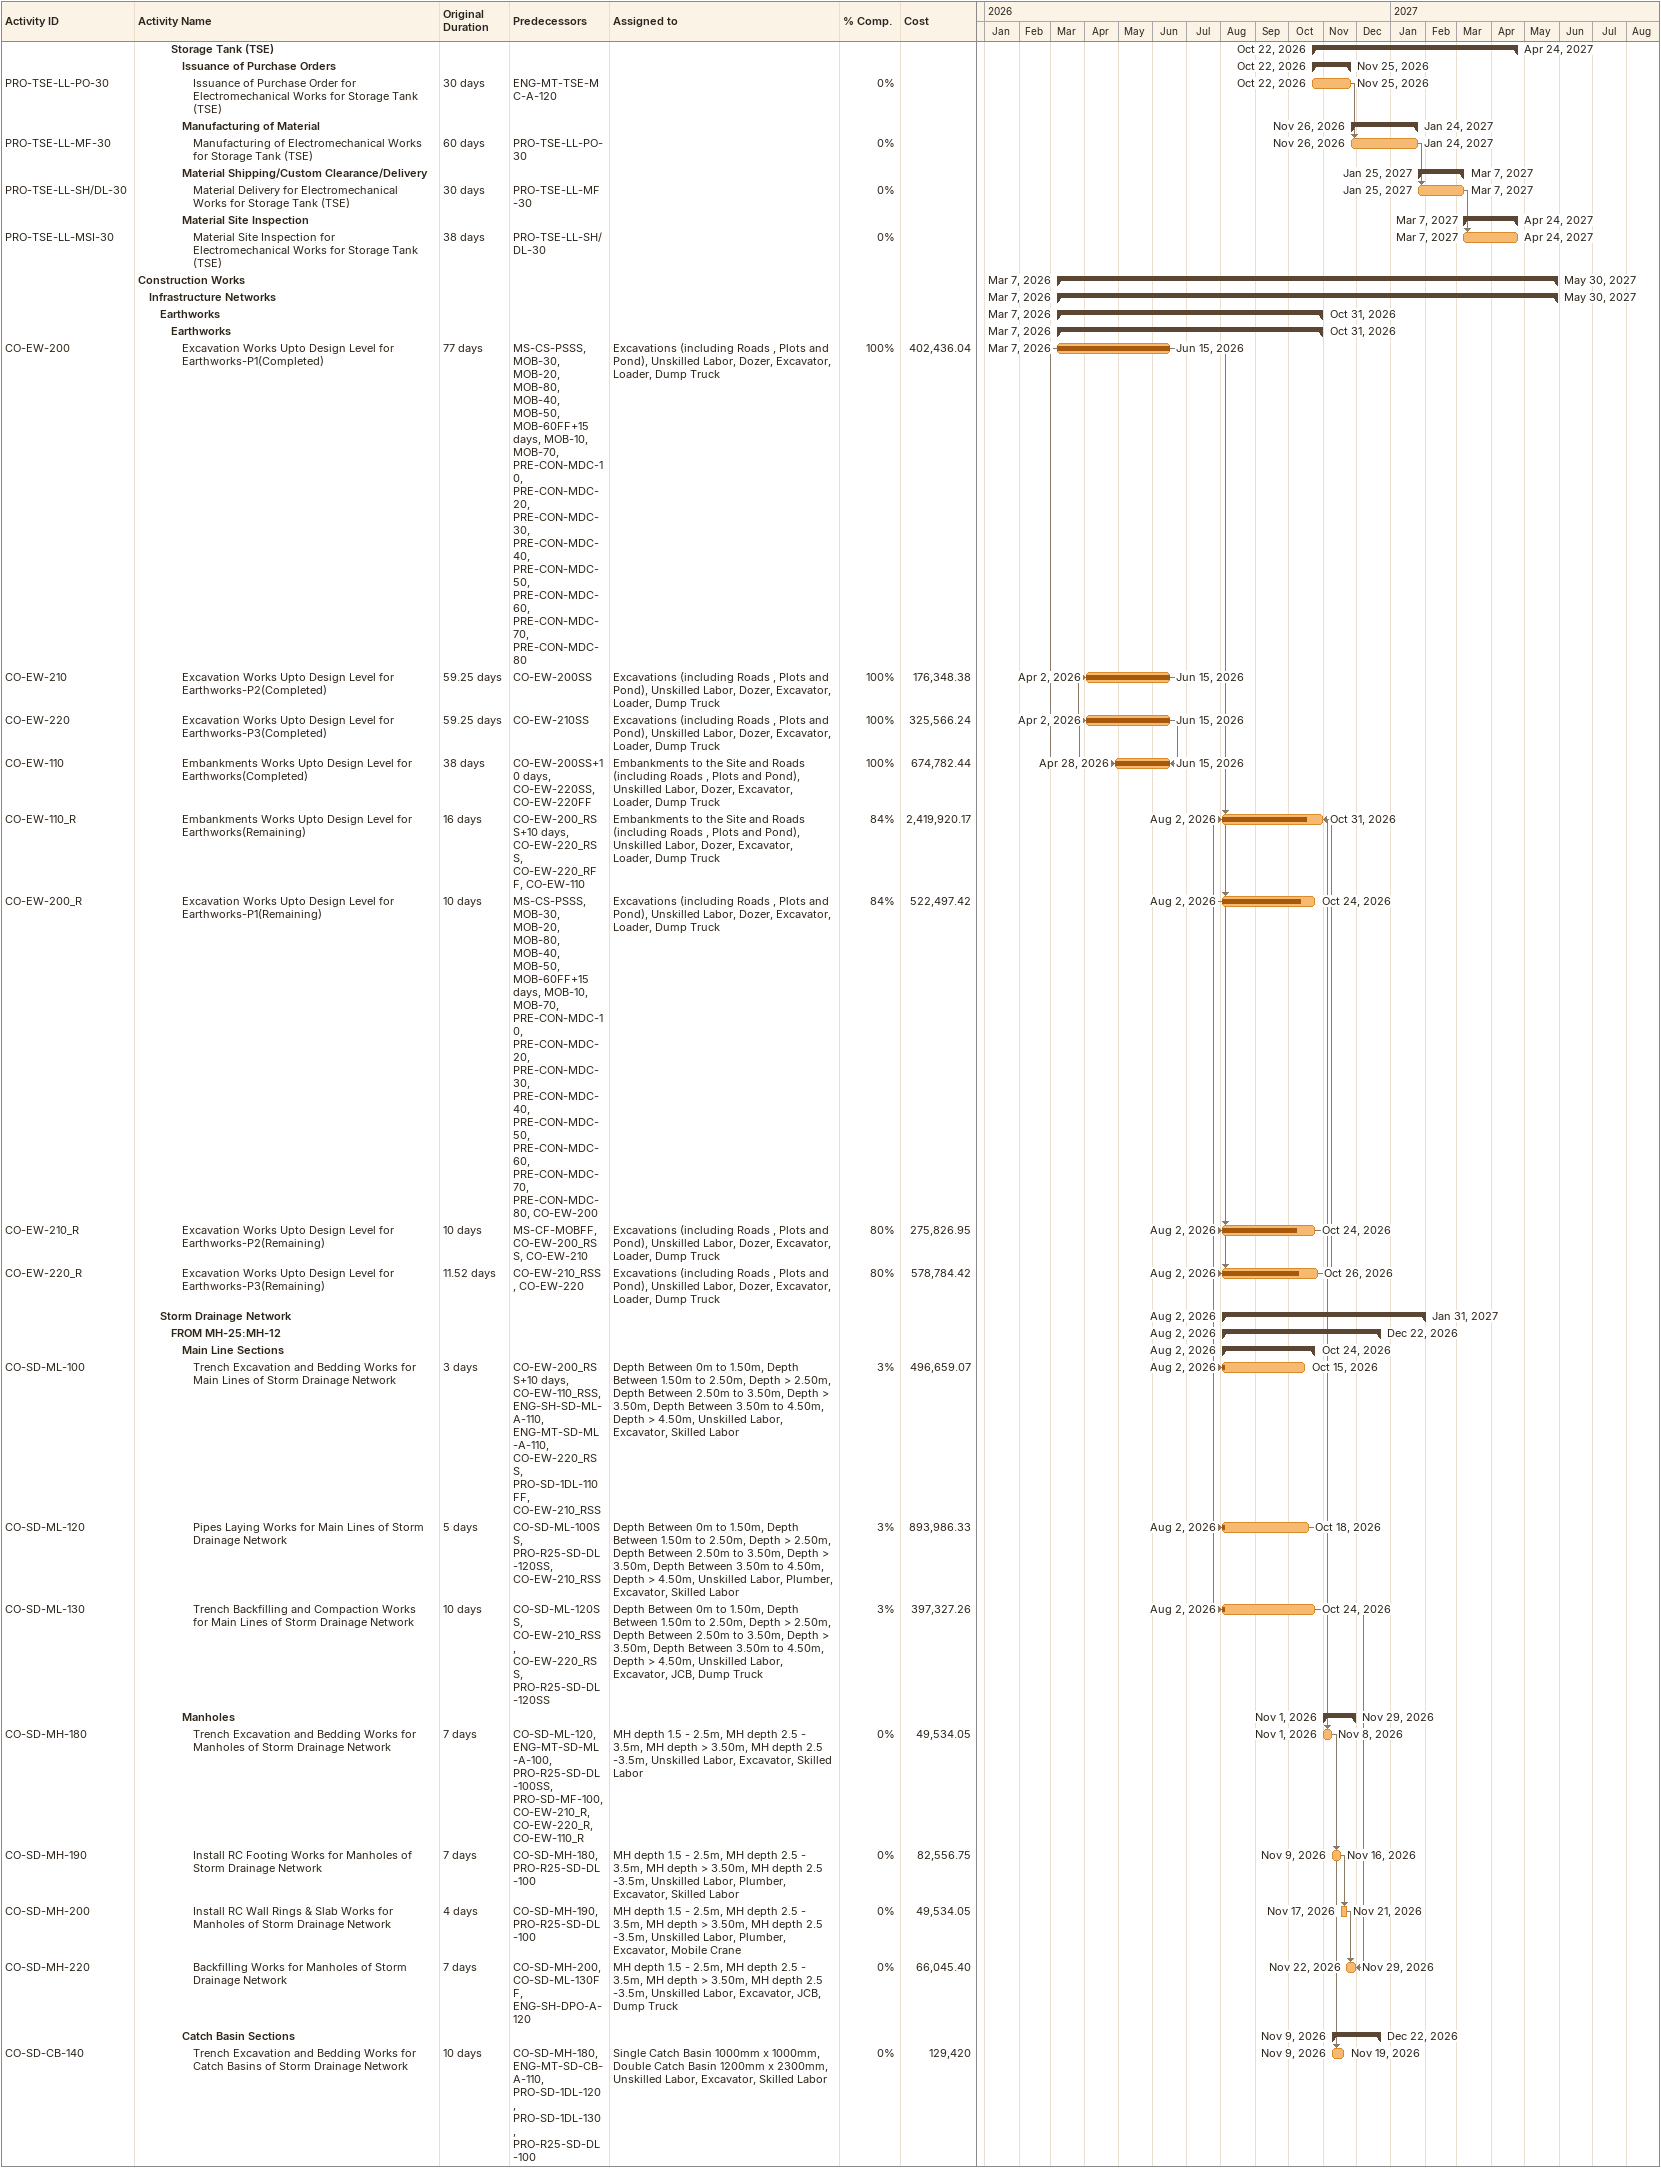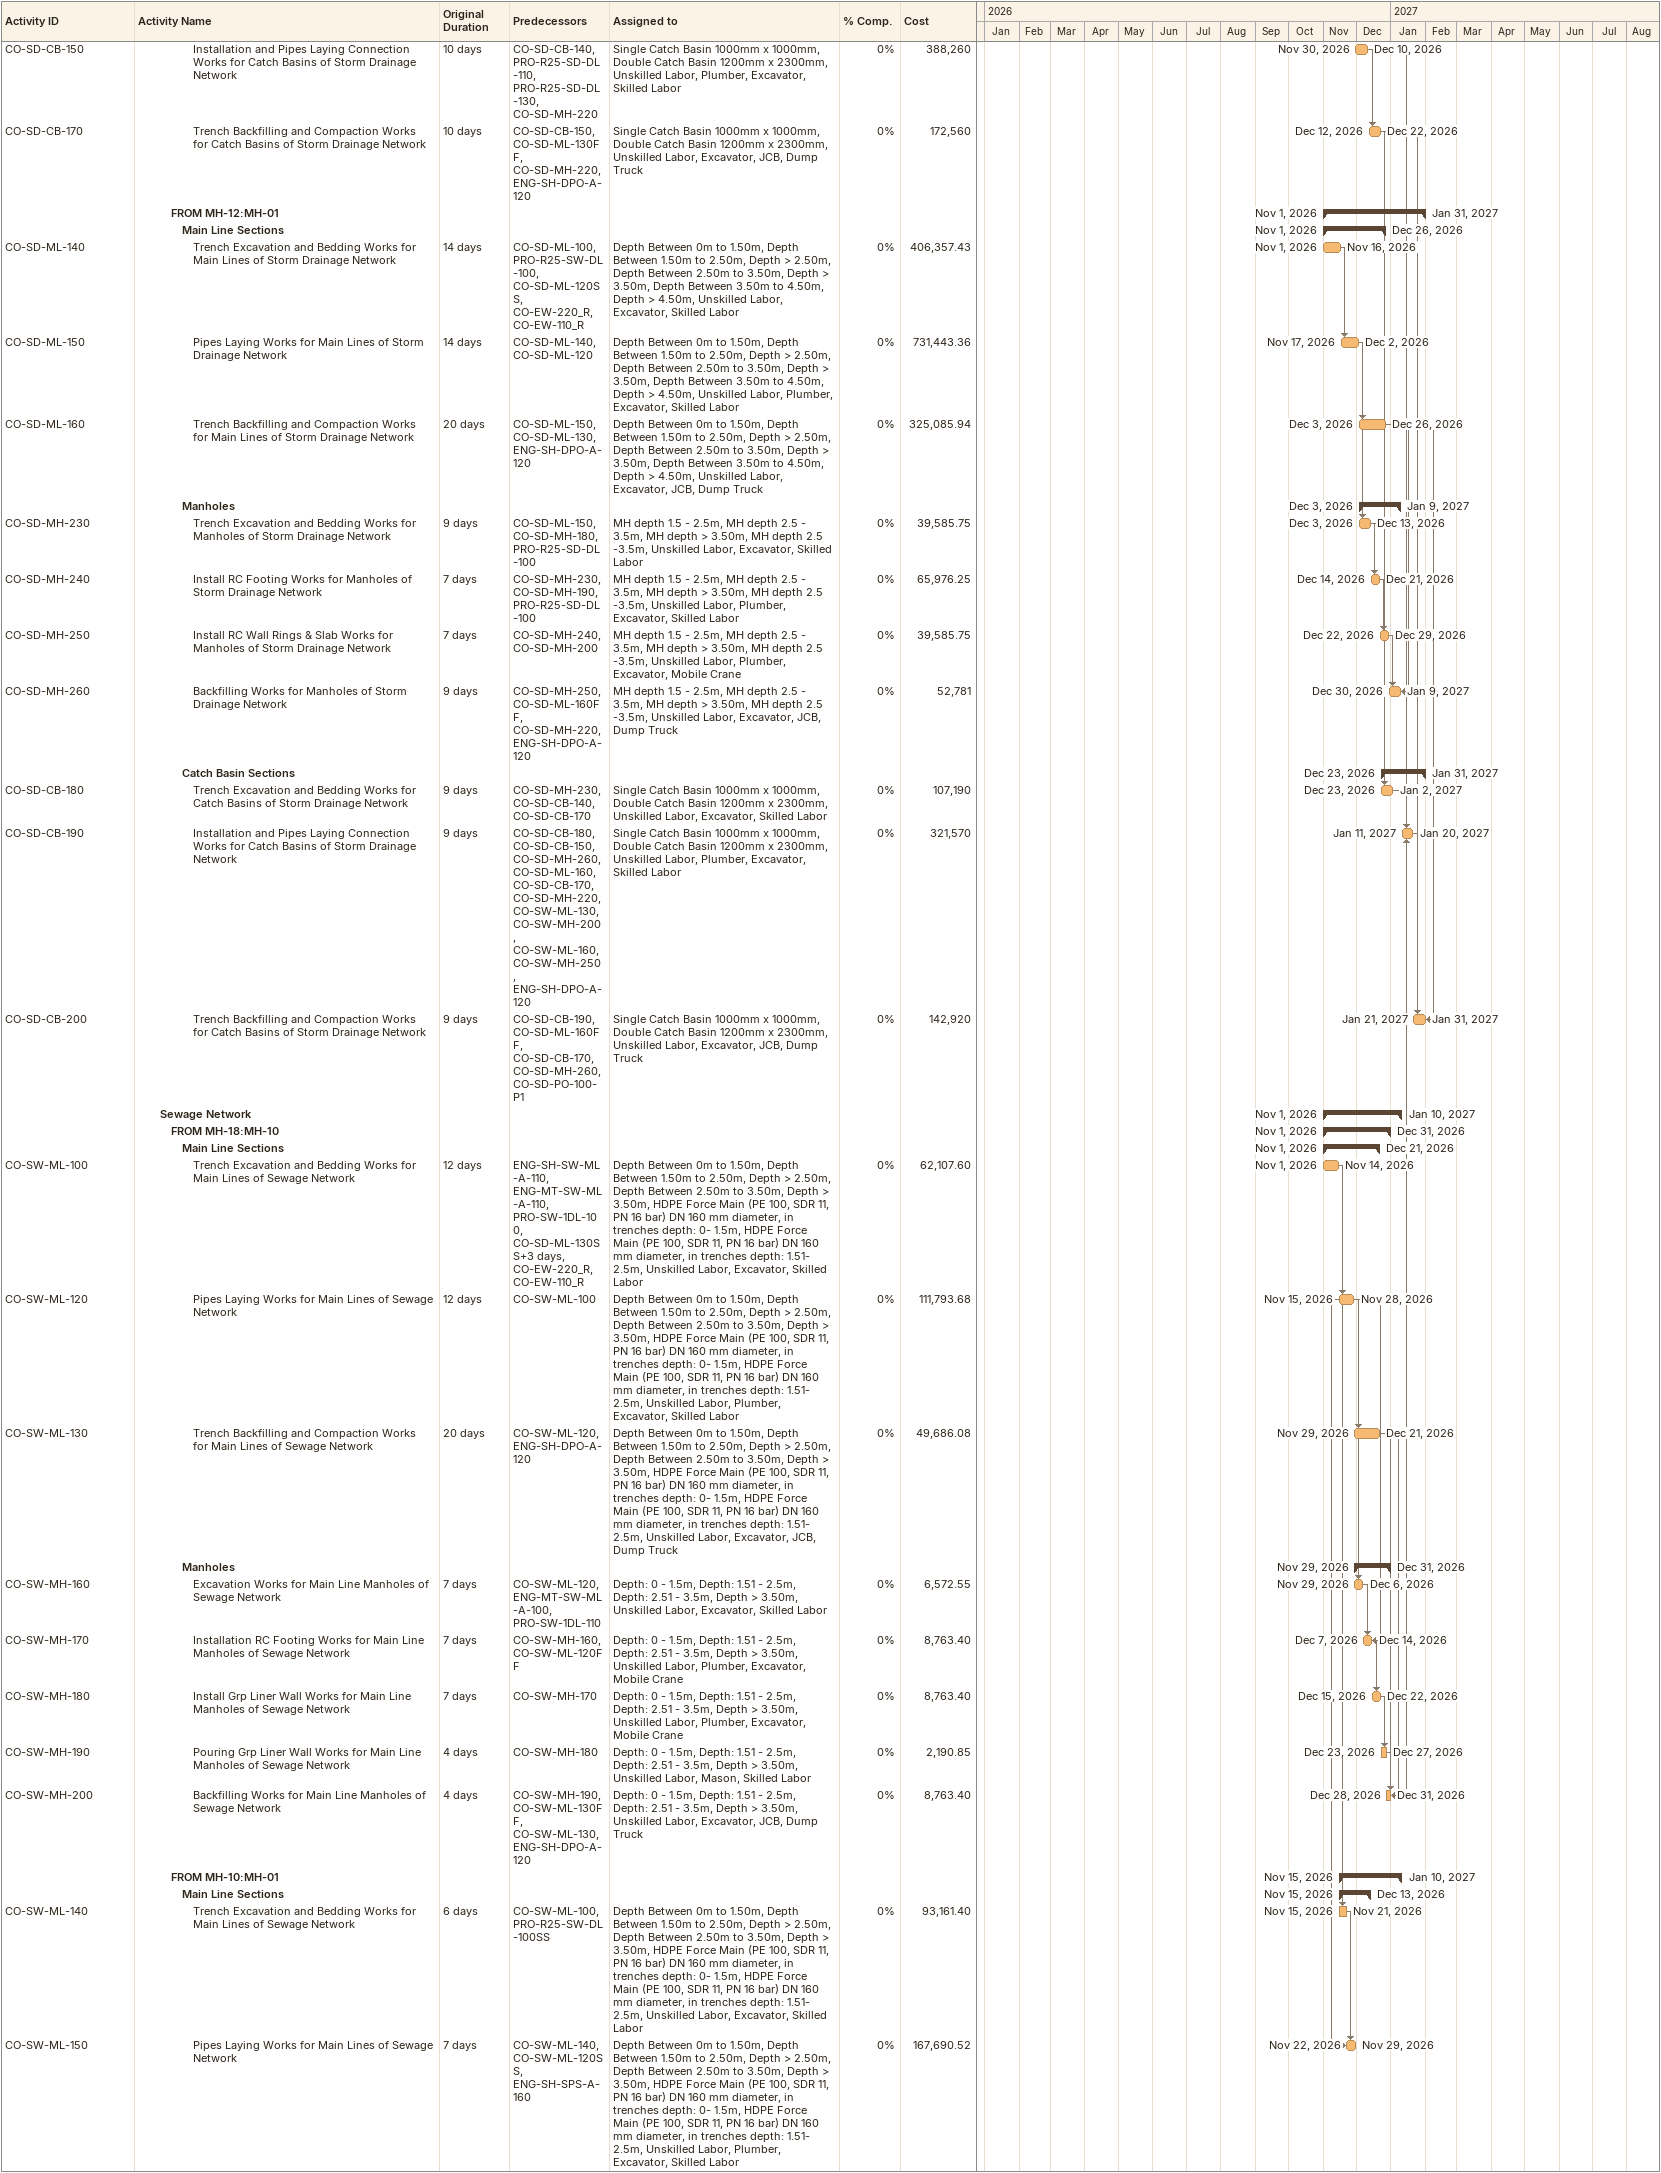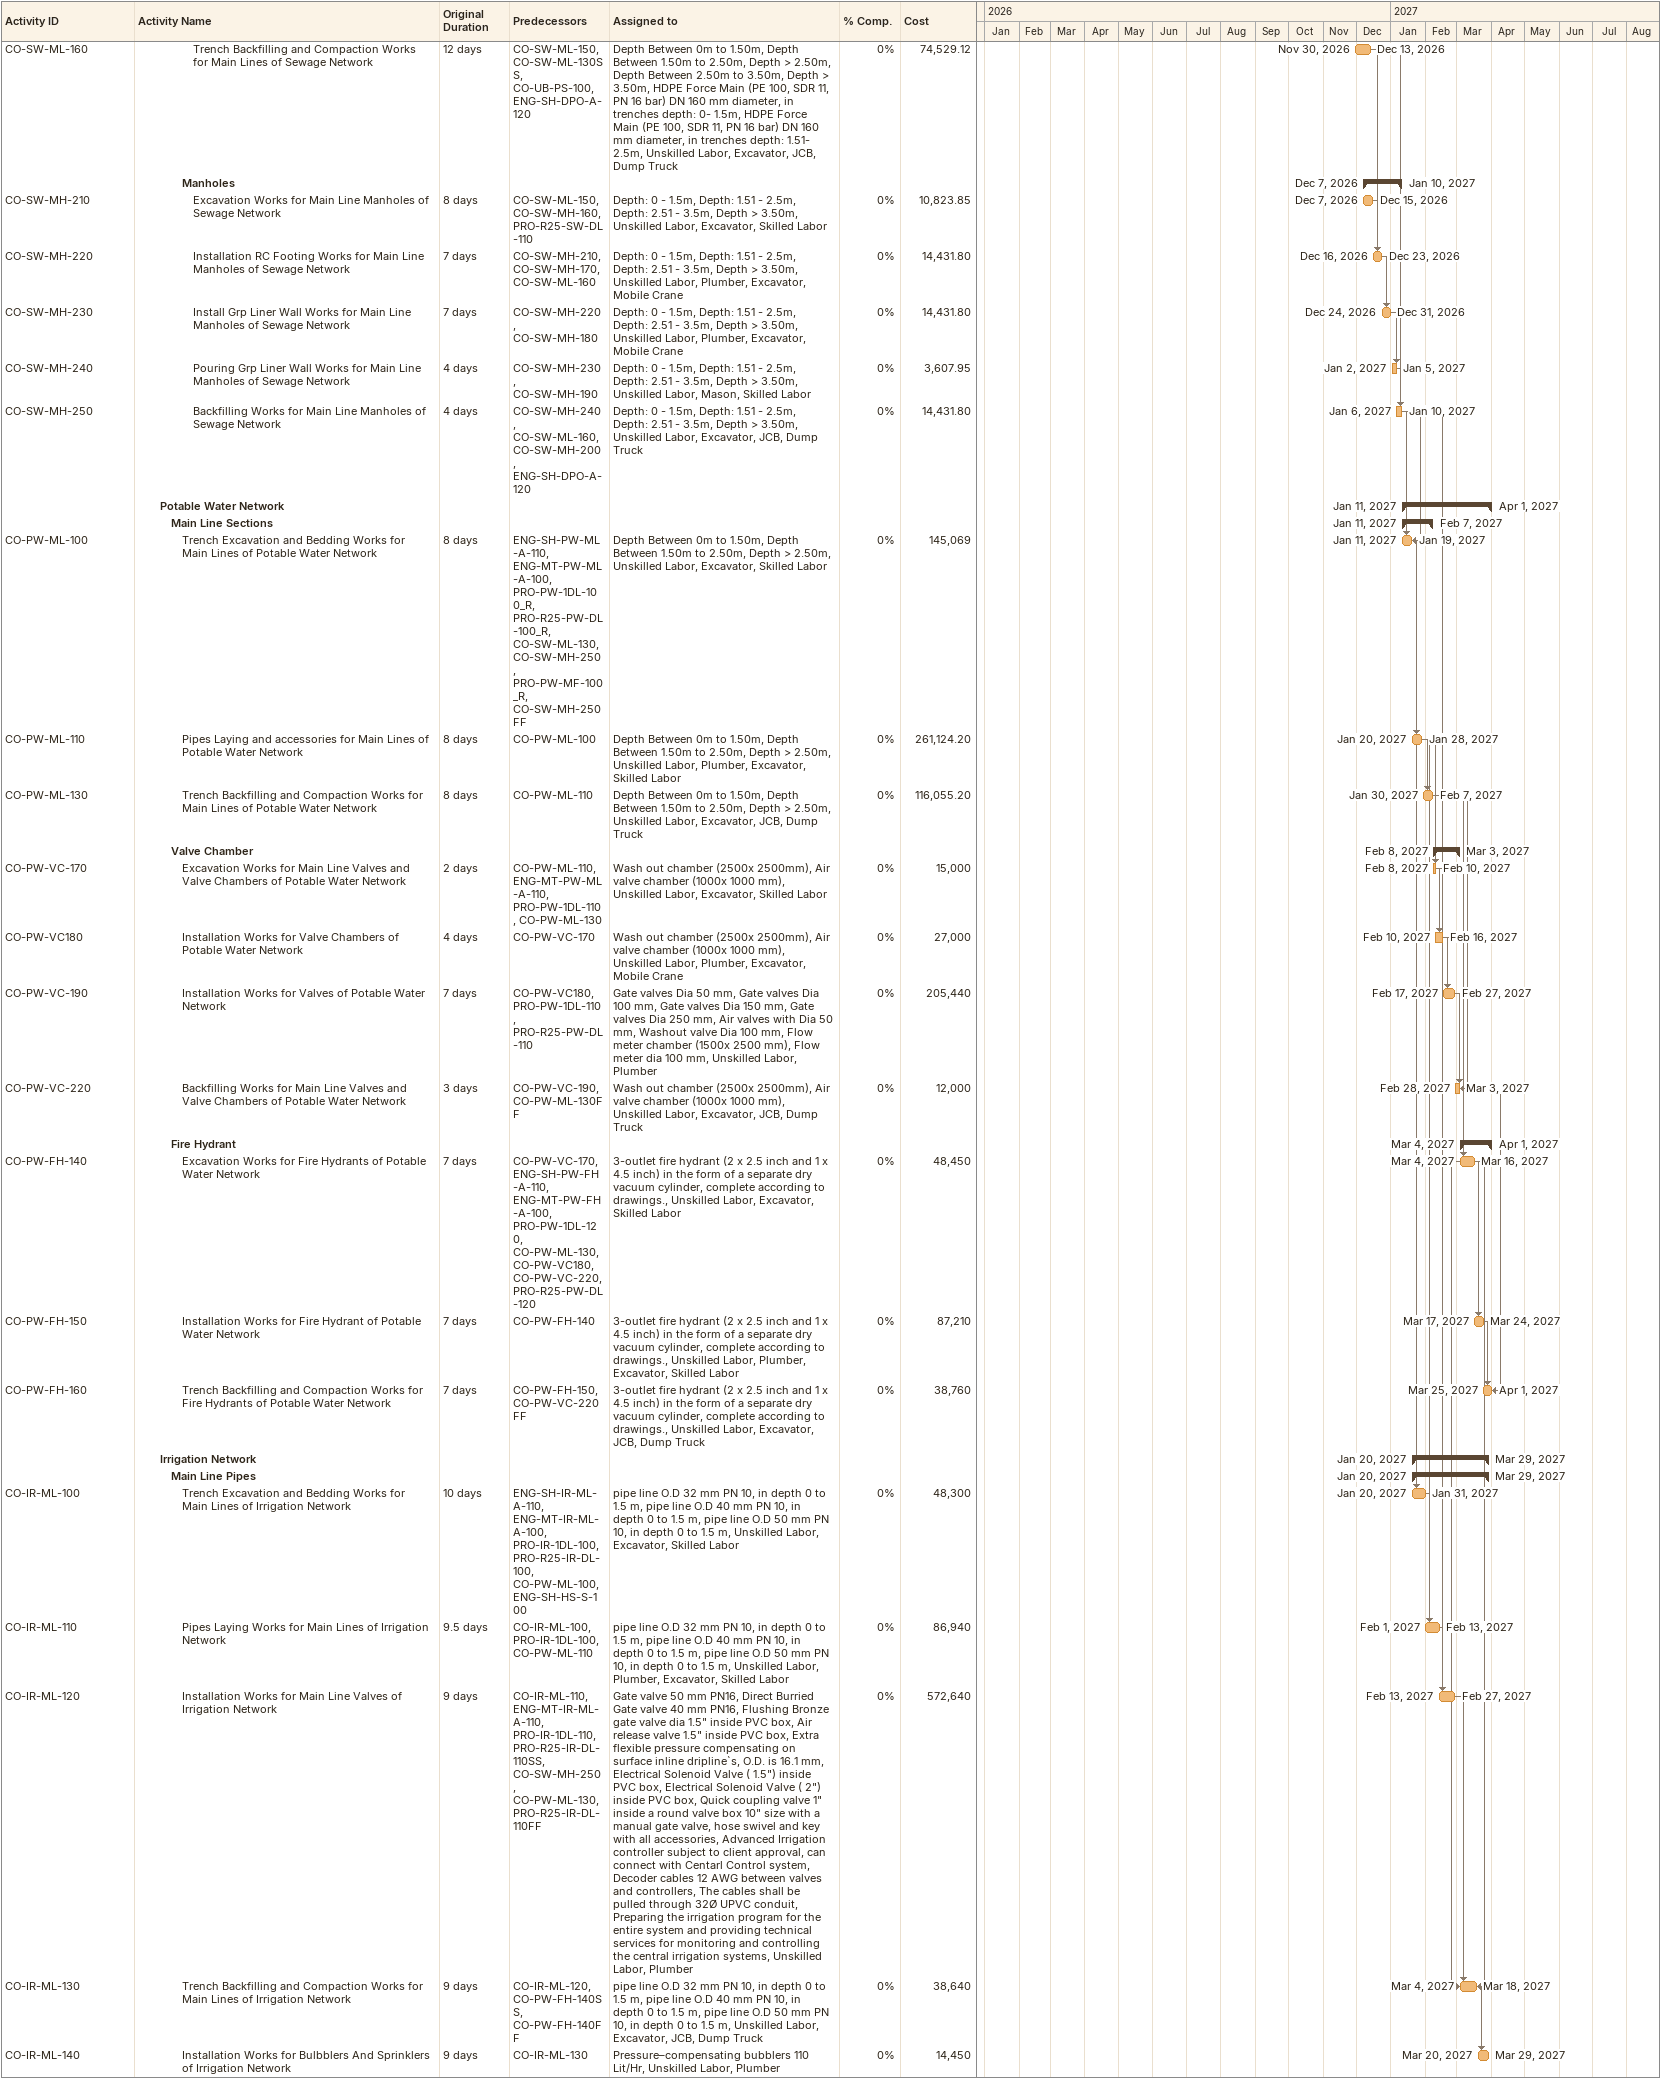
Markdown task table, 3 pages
| ID | Level | Task | Original duration | Start | Finish | Predecessors | Resources | % complete | Cost |
|---|---|---|---|---|---|---|---|---|---|
|  | 4 | **Storage Tank (TSE)** |  | 2026-10-22 | 2027-04-24 |  |  |  |  |
|  | 5 | **Issuance of Purchase Orders** |  | 2026-10-22 | 2026-11-25 |  |  |  |  |
| PRO-TSE-LL-PO-30 | 6 | Issuance of Purchase Order for Electromechanical Works for Storage Tank (TSE) | 30d | 2026-10-22 | 2026-11-25 | ENG-MT-TSE-MC-A-120 |  | 0 |  |
|  | 5 | **Manufacturing of Material** |  | 2026-11-26 | 2027-01-24 |  |  |  |  |
| PRO-TSE-LL-MF-30 | 6 | Manufacturing of Electromechanical Works for Storage Tank (TSE) | 60d | 2026-11-26 | 2027-01-24 | PRO-TSE-LL-PO-30 |  | 0 |  |
|  | 5 | **Material Shipping/Custom Clearance/Delivery** |  | 2027-01-25 | 2027-03-07 |  |  |  |  |
| PRO-TSE-LL-SH/DL-30 | 6 | Material Delivery for Electromechanical Works for Storage Tank (TSE) | 30d | 2027-01-25 | 2027-03-07 | PRO-TSE-LL-MF-30 |  | 0 |  |
|  | 5 | **Material Site Inspection** |  | 2027-03-07 | 2027-04-24 |  |  |  |  |
| PRO-TSE-LL-MSI-30 | 6 | Material Site Inspection for Electromechanical Works for Storage Tank (TSE) | 38d | 2027-03-07 | 2027-04-24 | PRO-TSE-LL-SH/DL-30 |  | 0 |  |
|  | 1 | **Construction Works** |  | 2026-03-07 | 2027-05-30 |  |  |  |  |
|  | 2 | **Infrastructure Networks** |  | 2026-03-07 | 2027-05-30 |  |  |  |  |
|  | 3 | **Earthworks** |  | 2026-03-07 | 2026-10-31 |  |  |  |  |
|  | 4 | **Earthworks** |  | 2026-03-07 | 2026-10-31 |  |  |  |  |
| CO-EW-200 | 5 | Excavation Works Upto Design Level for Earthworks-P1(Completed) | 77d | 2026-03-07 | 2026-06-15 | MS-CS-PSSS, MOB-30, MOB-20, MOB-80, MOB-40, MOB-50, MOB-60FF+15d, MOB-10, MOB-70, PRE-CON-MDC-10, PRE-CON-MDC-20, PRE-CON-MDC-30, PRE-CON-MDC-40, PRE-CON-MDC-50, PRE-CON-MDC-60, PRE-CON-MDC-70, PRE-CON-MDC-80 | Excavations (including Roads , Plots and Pond), Unskilled Labor, Dozer, Excavator, Loader, Dump Truck | 100 | 402436.04 |
| CO-EW-210 | 5 | Excavation Works Upto Design Level for Earthworks-P2(Completed) | 59.25d | 2026-04-02 | 2026-06-15 | CO-EW-200SS | Excavations (including Roads , Plots and Pond), Unskilled Labor, Dozer, Excavator, Loader, Dump Truck | 100 | 176348.38 |
| CO-EW-220 | 5 | Excavation Works Upto Design Level for Earthworks-P3(Completed) | 59.25d | 2026-04-02 | 2026-06-15 | CO-EW-210SS | Excavations (including Roads , Plots and Pond), Unskilled Labor, Dozer, Excavator, Loader, Dump Truck | 100 | 325566.24 |
| CO-EW-110 | 5 | Embankments Works Upto Design Level for Earthworks(Completed) | 38d | 2026-04-28 | 2026-06-15 | CO-EW-200SS+10d, CO-EW-220SS, CO-EW-220FF | Embankments to the Site and Roads (including Roads , Plots and Pond), Unskilled Labor, Dozer, Excavator, Loader, Dump Truck | 100 | 674782.44 |
| CO-EW-110_R | 5 | Embankments Works Upto Design Level for Earthworks(Remaining) | 16d | 2026-08-02 | 2026-10-31 | CO-EW-200_RSS+10d, CO-EW-220_RSS, CO-EW-220_RFF, CO-EW-110 | Embankments to the Site and Roads (including Roads , Plots and Pond), Unskilled Labor, Dozer, Excavator, Loader, Dump Truck | 84 | 2419920.17 |
| CO-EW-200_R | 5 | Excavation Works Upto Design Level for Earthworks-P1(Remaining) | 10d | 2026-08-02 | 2026-10-24 | MS-CS-PSSS, MOB-30, MOB-20, MOB-80, MOB-40, MOB-50, MOB-60FF+15d, MOB-10, MOB-70, PRE-CON-MDC-10, PRE-CON-MDC-20, PRE-CON-MDC-30, PRE-CON-MDC-40, PRE-CON-MDC-50, PRE-CON-MDC-60, PRE-CON-MDC-70, PRE-CON-MDC-80, CO-EW-200 | Excavations (including Roads , Plots and Pond), Unskilled Labor, Dozer, Excavator, Loader, Dump Truck | 84 | 522497.42 |
| CO-EW-210_R | 5 | Excavation Works Upto Design Level for Earthworks-P2(Remaining) | 10d | 2026-08-02 | 2026-10-24 | MS-CF-MOBFF, CO-EW-200_RSS, CO-EW-210 | Excavations (including Roads , Plots and Pond), Unskilled Labor, Dozer, Excavator, Loader, Dump Truck | 80 | 275826.95 |
| CO-EW-220_R | 5 | Excavation Works Upto Design Level for Earthworks-P3(Remaining) | 11.52d | 2026-08-02 | 2026-10-26 | CO-EW-210_RSS, CO-EW-220 | Excavations (including Roads , Plots and Pond), Unskilled Labor, Dozer, Excavator, Loader, Dump Truck | 80 | 578784.42 |
|  | 3 | **Storm Drainage Network** |  | 2026-08-02 | 2027-01-31 |  |  |  |  |
|  | 4 | **FROM MH-25:MH-12** |  | 2026-08-02 | 2026-12-22 |  |  |  |  |
|  | 5 | **Main Line Sections** |  | 2026-08-02 | 2026-10-24 |  |  |  |  |
| CO-SD-ML-100 | 6 | Trench Excavation and Bedding Works for Main Lines of Storm Drainage Network | 3d | 2026-08-02 | 2026-10-15 | CO-EW-200_RSS+10d, CO-EW-110_RSS, ENG-SH-SD-ML-A-110, ENG-MT-SD-ML-A-110, CO-EW-220_RSS, PRO-SD-1DL-110FF, CO-EW-210_RSS | Depth Between 0m to 1.50m, Depth Between 1.50m to 2.50m, Depth > 2.50m, Depth Between 2.50m to 3.50m, Depth > 3.50m, Depth Between 3.50m to 4.50m, Depth > 4.50m, Unskilled Labor, Excavator, Skilled Labor | 3 | 496659.07 |
| CO-SD-ML-120 | 6 | Pipes Laying Works for Main Lines of Storm Drainage Network | 5d | 2026-08-02 | 2026-10-18 | CO-SD-ML-100SS, PRO-R25-SD-DL-120SS, CO-EW-210_RSS | Depth Between 0m to 1.50m, Depth Between 1.50m to 2.50m, Depth > 2.50m, Depth Between 2.50m to 3.50m, Depth > 3.50m, Depth Between 3.50m to 4.50m, Depth > 4.50m, Unskilled Labor, Plumber, Excavator, Skilled Labor | 3 | 893986.33 |
| CO-SD-ML-130 | 6 | Trench Backfilling and Compaction Works for Main Lines of Storm Drainage Network | 10d | 2026-08-02 | 2026-10-24 | CO-SD-ML-120SS, CO-EW-210_RSS, CO-EW-220_RSS, PRO-R25-SD-DL-120SS | Depth Between 0m to 1.50m, Depth Between 1.50m to 2.50m, Depth > 2.50m, Depth Between 2.50m to 3.50m, Depth > 3.50m, Depth Between 3.50m to 4.50m, Depth > 4.50m, Unskilled Labor, Excavator, JCB, Dump Truck | 3 | 397327.26 |
|  | 5 | **Manholes** |  | 2026-11-01 | 2026-11-29 |  |  |  |  |
| CO-SD-MH-180 | 6 | Trench Excavation and Bedding Works for Manholes of Storm Drainage Network | 7d | 2026-11-01 | 2026-11-08 | CO-SD-ML-120, ENG-MT-SD-ML-A-100, PRO-R25-SD-DL-100SS, PRO-SD-MF-100, CO-EW-210_R, CO-EW-220_R, CO-EW-110_R | MH depth 1.5 - 2.5m, MH depth 2.5 - 3.5m, MH depth > 3.50m, MH depth 2.5 -3.5m, Unskilled Labor, Excavator, Skilled Labor | 0 | 49534.05 |
| CO-SD-MH-190 | 6 | Install RC Footing Works for Manholes of Storm Drainage Network | 7d | 2026-11-09 | 2026-11-16 | CO-SD-MH-180, PRO-R25-SD-DL-100 | MH depth 1.5 - 2.5m, MH depth 2.5 - 3.5m, MH depth > 3.50m, MH depth 2.5 -3.5m, Unskilled Labor, Plumber, Excavator, Skilled Labor | 0 | 82556.75 |
| CO-SD-MH-200 | 6 | Install RC Wall Rings & Slab Works for Manholes of Storm Drainage Network | 4d | 2026-11-17 | 2026-11-21 | CO-SD-MH-190, PRO-R25-SD-DL-100 | MH depth 1.5 - 2.5m, MH depth 2.5 - 3.5m, MH depth > 3.50m, MH depth 2.5 -3.5m, Unskilled Labor, Plumber, Excavator, Mobile Crane | 0 | 49534.05 |
| CO-SD-MH-220 | 6 | Backfilling Works for Manholes of Storm Drainage Network | 7d | 2026-11-22 | 2026-11-29 | CO-SD-MH-200, CO-SD-ML-130FF, ENG-SH-DPO-A-120 | MH depth 1.5 - 2.5m, MH depth 2.5 - 3.5m, MH depth > 3.50m, MH depth 2.5 -3.5m, Unskilled Labor, Excavator, JCB, Dump Truck | 0 | 66045.40 |
|  | 5 | **Catch Basin Sections** |  | 2026-11-09 | 2026-12-22 |  |  |  |  |
| CO-SD-CB-140 | 6 | Trench Excavation and Bedding Works for Catch Basins of Storm Drainage Network | 10d | 2026-11-09 | 2026-11-19 | CO-SD-MH-180, ENG-MT-SD-CB-A-110, PRO-SD-1DL-120, PRO-SD-1DL-130, PRO-R25-SD-DL-100 | Single Catch Basin 1000mm x 1000mm, Double Catch Basin 1200mm x 2300mm, Unskilled Labor, Excavator, Skilled Labor | 0 | 129420 |
| CO-SD-CB-150 | 6 | Installation and Pipes Laying Connection Works for Catch Basins of Storm Drainage Network | 10d | 2026-11-30 | 2026-12-10 | CO-SD-CB-140, PRO-R25-SD-DL-110, PRO-R25-SD-DL-130, CO-SD-MH-220 | Single Catch Basin 1000mm x 1000mm, Double Catch Basin 1200mm x 2300mm, Unskilled Labor, Plumber, Excavator, Skilled Labor | 0 | 388260 |
| CO-SD-CB-170 | 6 | Trench Backfilling and Compaction Works for Catch Basins of Storm Drainage Network | 10d | 2026-12-12 | 2026-12-22 | CO-SD-CB-150, CO-SD-ML-130FF, CO-SD-MH-220, ENG-SH-DPO-A-120 | Single Catch Basin 1000mm x 1000mm, Double Catch Basin 1200mm x 2300mm, Unskilled Labor, Excavator, JCB, Dump Truck | 0 | 172560 |
|  | 4 | **FROM MH-12:MH-01** |  | 2026-11-01 | 2027-01-31 |  |  |  |  |
|  | 5 | **Main Line Sections** |  | 2026-11-01 | 2026-12-26 |  |  |  |  |
| CO-SD-ML-140 | 6 | Trench Excavation and Bedding Works for Main Lines of Storm Drainage Network | 14d | 2026-11-01 | 2026-11-16 | CO-SD-ML-100, PRO-R25-SW-DL-100, CO-SD-ML-120SS, CO-EW-220_R, CO-EW-110_R | Depth Between 0m to 1.50m, Depth Between 1.50m to 2.50m, Depth > 2.50m, Depth Between 2.50m to 3.50m, Depth > 3.50m, Depth Between 3.50m to 4.50m, Depth > 4.50m, Unskilled Labor, Excavator, Skilled Labor | 0 | 406357.43 |
| CO-SD-ML-150 | 6 | Pipes Laying Works for Main Lines of Storm Drainage Network | 14d | 2026-11-17 | 2026-12-02 | CO-SD-ML-140, CO-SD-ML-120 | Depth Between 0m to 1.50m, Depth Between 1.50m to 2.50m, Depth > 2.50m, Depth Between 2.50m to 3.50m, Depth > 3.50m, Depth Between 3.50m to 4.50m, Depth > 4.50m, Unskilled Labor, Plumber, Excavator, Skilled Labor | 0 | 731443.36 |
| CO-SD-ML-160 | 6 | Trench Backfilling and Compaction Works for Main Lines of Storm Drainage Network | 20d | 2026-12-03 | 2026-12-26 | CO-SD-ML-150, CO-SD-ML-130, ENG-SH-DPO-A-120 | Depth Between 0m to 1.50m, Depth Between 1.50m to 2.50m, Depth > 2.50m, Depth Between 2.50m to 3.50m, Depth > 3.50m, Depth Between 3.50m to 4.50m, Depth > 4.50m, Unskilled Labor, Excavator, JCB, Dump Truck | 0 | 325085.94 |
|  | 5 | **Manholes** |  | 2026-12-03 | 2027-01-09 |  |  |  |  |
| CO-SD-MH-230 | 6 | Trench Excavation and Bedding Works for Manholes of Storm Drainage Network | 9d | 2026-12-03 | 2026-12-13 | CO-SD-ML-150, CO-SD-MH-180, PRO-R25-SD-DL-100 | MH depth 1.5 - 2.5m, MH depth 2.5 - 3.5m, MH depth > 3.50m, MH depth 2.5 -3.5m, Unskilled Labor, Excavator, Skilled Labor | 0 | 39585.75 |
| CO-SD-MH-240 | 6 | Install RC Footing Works for Manholes of Storm Drainage Network | 7d | 2026-12-14 | 2026-12-21 | CO-SD-MH-230, CO-SD-MH-190, PRO-R25-SD-DL-100 | MH depth 1.5 - 2.5m, MH depth 2.5 - 3.5m, MH depth > 3.50m, MH depth 2.5 -3.5m, Unskilled Labor, Plumber, Excavator, Skilled Labor | 0 | 65976.25 |
| CO-SD-MH-250 | 6 | Install RC Wall Rings & Slab Works for Manholes of Storm Drainage Network | 7d | 2026-12-22 | 2026-12-29 | CO-SD-MH-240, CO-SD-MH-200 | MH depth 1.5 - 2.5m, MH depth 2.5 - 3.5m, MH depth > 3.50m, MH depth 2.5 -3.5m, Unskilled Labor, Plumber, Excavator, Mobile Crane | 0 | 39585.75 |
| CO-SD-MH-260 | 6 | Backfilling Works for Manholes of Storm Drainage Network | 9d | 2026-12-30 | 2027-01-09 | CO-SD-MH-250, CO-SD-ML-160FF, CO-SD-MH-220, ENG-SH-DPO-A-120 | MH depth 1.5 - 2.5m, MH depth 2.5 - 3.5m, MH depth > 3.50m, MH depth 2.5 -3.5m, Unskilled Labor, Excavator, JCB, Dump Truck | 0 | 52781 |
|  | 5 | **Catch Basin Sections** |  | 2026-12-23 | 2027-01-31 |  |  |  |  |
| CO-SD-CB-180 | 6 | Trench Excavation and Bedding Works for Catch Basins of Storm Drainage Network | 9d | 2026-12-23 | 2027-01-02 | CO-SD-MH-230, CO-SD-CB-140, CO-SD-CB-170 | Single Catch Basin 1000mm x 1000mm, Double Catch Basin 1200mm x 2300mm, Unskilled Labor, Excavator, Skilled Labor | 0 | 107190 |
| CO-SD-CB-190 | 6 | Installation and Pipes Laying Connection Works for Catch Basins of Storm Drainage Network | 9d | 2027-01-11 | 2027-01-20 | CO-SD-CB-180, CO-SD-CB-150, CO-SD-MH-260, CO-SD-ML-160, CO-SD-CB-170, CO-SD-MH-220, CO-SW-ML-130, CO-SW-MH-200, CO-SW-ML-160, CO-SW-MH-250, ENG-SH-DPO-A-120 | Single Catch Basin 1000mm x 1000mm, Double Catch Basin 1200mm x 2300mm, Unskilled Labor, Plumber, Excavator, Skilled Labor | 0 | 321570 |
| CO-SD-CB-200 | 6 | Trench Backfilling and Compaction Works for Catch Basins of Storm Drainage Network | 9d | 2027-01-21 | 2027-01-31 | CO-SD-CB-190, CO-SD-ML-160FF, CO-SD-CB-170, CO-SD-MH-260, CO-SD-PO-100-P1 | Single Catch Basin 1000mm x 1000mm, Double Catch Basin 1200mm x 2300mm, Unskilled Labor, Excavator, JCB, Dump Truck | 0 | 142920 |
|  | 3 | **Sewage Network** |  | 2026-11-01 | 2027-01-10 |  |  |  |  |
|  | 4 | **FROM MH-18:MH-10** |  | 2026-11-01 | 2026-12-31 |  |  |  |  |
|  | 5 | **Main Line Sections** |  | 2026-11-01 | 2026-12-21 |  |  |  |  |
| CO-SW-ML-100 | 6 | Trench Excavation and Bedding Works for Main Lines of Sewage Network | 12d | 2026-11-01 | 2026-11-14 | ENG-SH-SW-ML-A-110, ENG-MT-SW-ML-A-110, PRO-SW-1DL-100, CO-SD-ML-130SS+3d, CO-EW-220_R, CO-EW-110_R | Depth Between 0m to 1.50m, Depth Between 1.50m to 2.50m, Depth > 2.50m, Depth Between 2.50m to 3.50m, Depth > 3.50m, HDPE Force Main (PE 100, SDR 11, PN 16 bar) DN 160 mm diameter, in trenches depth: 0- 1.5m, HDPE Force Main (PE 100, SDR 11, PN 16 bar) DN 160 mm diameter, in trenches depth: 1.51- 2.5m, Unskilled Labor, Excavator, Skilled Labor | 0 | 62107.60 |
| CO-SW-ML-120 | 6 | Pipes Laying Works for Main Lines of Sewage Network | 12d | 2026-11-15 | 2026-11-28 | CO-SW-ML-100 | Depth Between 0m to 1.50m, Depth Between 1.50m to 2.50m, Depth > 2.50m, Depth Between 2.50m to 3.50m, Depth > 3.50m, HDPE Force Main (PE 100, SDR 11, PN 16 bar) DN 160 mm diameter, in trenches depth: 0- 1.5m, HDPE Force Main (PE 100, SDR 11, PN 16 bar) DN 160 mm diameter, in trenches depth: 1.51- 2.5m, Unskilled Labor, Plumber, Excavator, Skilled Labor | 0 | 111793.68 |
| CO-SW-ML-130 | 6 | Trench Backfilling and Compaction Works for Main Lines of Sewage Network | 20d | 2026-11-29 | 2026-12-21 | CO-SW-ML-120, ENG-SH-DPO-A-120 | Depth Between 0m to 1.50m, Depth Between 1.50m to 2.50m, Depth > 2.50m, Depth Between 2.50m to 3.50m, Depth > 3.50m, HDPE Force Main (PE 100, SDR 11, PN 16 bar) DN 160 mm diameter, in trenches depth: 0- 1.5m, HDPE Force Main (PE 100, SDR 11, PN 16 bar) DN 160 mm diameter, in trenches depth: 1.51- 2.5m, Unskilled Labor, Excavator, JCB, Dump Truck | 0 | 49686.08 |
|  | 5 | **Manholes** |  | 2026-11-29 | 2026-12-31 |  |  |  |  |
| CO-SW-MH-160 | 6 | Excavation Works for Main Line Manholes of Sewage Network | 7d | 2026-11-29 | 2026-12-06 | CO-SW-ML-120, ENG-MT-SW-ML-A-100, PRO-SW-1DL-110 | Depth: 0 - 1.5m, Depth: 1.51 - 2.5m, Depth: 2.51 - 3.5m, Depth > 3.50m, Unskilled Labor, Excavator, Skilled Labor | 0 | 6572.55 |
| CO-SW-MH-170 | 6 | Installation RC Footing Works for Main Line Manholes of Sewage Network | 7d | 2026-12-07 | 2026-12-14 | CO-SW-MH-160, CO-SW-ML-120FF | Depth: 0 - 1.5m, Depth: 1.51 - 2.5m, Depth: 2.51 - 3.5m, Depth > 3.50m, Unskilled Labor, Plumber, Excavator, Mobile Crane | 0 | 8763.40 |
| CO-SW-MH-180 | 6 | Install Grp Liner Wall Works for Main Line Manholes of Sewage Network | 7d | 2026-12-15 | 2026-12-22 | CO-SW-MH-170 | Depth: 0 - 1.5m, Depth: 1.51 - 2.5m, Depth: 2.51 - 3.5m, Depth > 3.50m, Unskilled Labor, Plumber, Excavator, Mobile Crane | 0 | 8763.40 |
| CO-SW-MH-190 | 6 | Pouring Grp Liner Wall Works for Main Line Manholes of Sewage Network | 4d | 2026-12-23 | 2026-12-27 | CO-SW-MH-180 | Depth: 0 - 1.5m, Depth: 1.51 - 2.5m, Depth: 2.51 - 3.5m, Depth > 3.50m, Unskilled Labor, Mason, Skilled Labor | 0 | 2190.85 |
| CO-SW-MH-200 | 6 | Backfilling Works for Main Line Manholes of Sewage Network | 4d | 2026-12-28 | 2026-12-31 | CO-SW-MH-190, CO-SW-ML-130FF, CO-SW-ML-130, ENG-SH-DPO-A-120 | Depth: 0 - 1.5m, Depth: 1.51 - 2.5m, Depth: 2.51 - 3.5m, Depth > 3.50m, Unskilled Labor, Excavator, JCB, Dump Truck | 0 | 8763.40 |
|  | 4 | **FROM MH-10:MH-01** |  | 2026-11-15 | 2027-01-10 |  |  |  |  |
|  | 5 | **Main Line Sections** |  | 2026-11-15 | 2026-12-13 |  |  |  |  |
| CO-SW-ML-140 | 6 | Trench Excavation and Bedding Works for Main Lines of Sewage Network | 6d | 2026-11-15 | 2026-11-21 | CO-SW-ML-100, PRO-R25-SW-DL-100SS | Depth Between 0m to 1.50m, Depth Between 1.50m to 2.50m, Depth > 2.50m, Depth Between 2.50m to 3.50m, Depth > 3.50m, HDPE Force Main (PE 100, SDR 11, PN 16 bar) DN 160 mm diameter, in trenches depth: 0- 1.5m, HDPE Force Main (PE 100, SDR 11, PN 16 bar) DN 160 mm diameter, in trenches depth: 1.51- 2.5m, Unskilled Labor, Excavator, Skilled Labor | 0 | 93161.40 |
| CO-SW-ML-150 | 6 | Pipes Laying Works for Main Lines of Sewage Network | 7d | 2026-11-22 | 2026-11-29 | CO-SW-ML-140, CO-SW-ML-120SS, ENG-SH-SPS-A-160 | Depth Between 0m to 1.50m, Depth Between 1.50m to 2.50m, Depth > 2.50m, Depth Between 2.50m to 3.50m, Depth > 3.50m, HDPE Force Main (PE 100, SDR 11, PN 16 bar) DN 160 mm diameter, in trenches depth: 0- 1.5m, HDPE Force Main (PE 100, SDR 11, PN 16 bar) DN 160 mm diameter, in trenches depth: 1.51- 2.5m, Unskilled Labor, Plumber, Excavator, Skilled Labor | 0 | 167690.52 |
| CO-SW-ML-160 | 6 | Trench Backfilling and Compaction Works for Main Lines of Sewage Network | 12d | 2026-11-30 | 2026-12-13 | CO-SW-ML-150, CO-SW-ML-130SS, CO-UB-PS-100, ENG-SH-DPO-A-120 | Depth Between 0m to 1.50m, Depth Between 1.50m to 2.50m, Depth > 2.50m, Depth Between 2.50m to 3.50m, Depth > 3.50m, HDPE Force Main (PE 100, SDR 11, PN 16 bar) DN 160 mm diameter, in trenches depth: 0- 1.5m, HDPE Force Main (PE 100, SDR 11, PN 16 bar) DN 160 mm diameter, in trenches depth: 1.51- 2.5m, Unskilled Labor, Excavator, JCB, Dump Truck | 0 | 74529.12 |
|  | 5 | **Manholes** |  | 2026-12-07 | 2027-01-10 |  |  |  |  |
| CO-SW-MH-210 | 6 | Excavation Works for Main Line Manholes of Sewage Network | 8d | 2026-12-07 | 2026-12-15 | CO-SW-ML-150, CO-SW-MH-160, PRO-R25-SW-DL-110 | Depth: 0 - 1.5m, Depth: 1.51 - 2.5m, Depth: 2.51 - 3.5m, Depth > 3.50m, Unskilled Labor, Excavator, Skilled Labor | 0 | 10823.85 |
| CO-SW-MH-220 | 6 | Installation RC Footing Works for Main Line Manholes of Sewage Network | 7d | 2026-12-16 | 2026-12-23 | CO-SW-MH-210, CO-SW-MH-170, CO-SW-ML-160 | Depth: 0 - 1.5m, Depth: 1.51 - 2.5m, Depth: 2.51 - 3.5m, Depth > 3.50m, Unskilled Labor, Plumber, Excavator, Mobile Crane | 0 | 14431.80 |
| CO-SW-MH-230 | 6 | Install Grp Liner Wall Works for Main Line Manholes of Sewage Network | 7d | 2026-12-24 | 2026-12-31 | CO-SW-MH-220, CO-SW-MH-180 | Depth: 0 - 1.5m, Depth: 1.51 - 2.5m, Depth: 2.51 - 3.5m, Depth > 3.50m, Unskilled Labor, Plumber, Excavator, Mobile Crane | 0 | 14431.80 |
| CO-SW-MH-240 | 6 | Pouring Grp Liner Wall Works for Main Line Manholes of Sewage Network | 4d | 2027-01-02 | 2027-01-05 | CO-SW-MH-230, CO-SW-MH-190 | Depth: 0 - 1.5m, Depth: 1.51 - 2.5m, Depth: 2.51 - 3.5m, Depth > 3.50m, Unskilled Labor, Mason, Skilled Labor | 0 | 3607.95 |
| CO-SW-MH-250 | 6 | Backfilling Works for Main Line Manholes of Sewage Network | 4d | 2027-01-06 | 2027-01-10 | CO-SW-MH-240, CO-SW-ML-160, CO-SW-MH-200, ENG-SH-DPO-A-120 | Depth: 0 - 1.5m, Depth: 1.51 - 2.5m, Depth: 2.51 - 3.5m, Depth > 3.50m, Unskilled Labor, Excavator, JCB, Dump Truck | 0 | 14431.80 |
|  | 3 | **Potable Water Network** |  | 2027-01-11 | 2027-04-01 |  |  |  |  |
|  | 4 | **Main Line Sections** |  | 2027-01-11 | 2027-02-07 |  |  |  |  |
| CO-PW-ML-100 | 5 | Trench Excavation and Bedding Works for Main Lines of Potable Water Network | 8d | 2027-01-11 | 2027-01-19 | ENG-SH-PW-ML-A-110, ENG-MT-PW-ML-A-100, PRO-PW-1DL-100_R, PRO-R25-PW-DL-100_R, CO-SW-ML-130, CO-SW-MH-250, PRO-PW-MF-100_R, CO-SW-MH-250FF | Depth Between 0m to 1.50m, Depth Between 1.50m to 2.50m, Depth > 2.50m, Unskilled Labor, Excavator, Skilled Labor | 0 | 145069 |
| CO-PW-ML-110 | 5 | Pipes Laying and accessories for Main Lines of Potable Water Network | 8d | 2027-01-20 | 2027-01-28 | CO-PW-ML-100 | Depth Between 0m to 1.50m, Depth Between 1.50m to 2.50m, Depth > 2.50m, Unskilled Labor, Plumber, Excavator, Skilled Labor | 0 | 261124.20 |
| CO-PW-ML-130 | 5 | Trench Backfilling and Compaction Works for Main Lines of Potable Water Network | 8d | 2027-01-30 | 2027-02-07 | CO-PW-ML-110 | Depth Between 0m to 1.50m, Depth Between 1.50m to 2.50m, Depth > 2.50m, Unskilled Labor, Excavator, JCB, Dump Truck | 0 | 116055.20 |
|  | 4 | **Valve Chamber** |  | 2027-02-08 | 2027-03-03 |  |  |  |  |
| CO-PW-VC-170 | 5 | Excavation Works for Main Line Valves and Valve Chambers of Potable Water Network | 2d | 2027-02-08 | 2027-02-10 | CO-PW-ML-110, ENG-MT-PW-ML-A-110, PRO-PW-1DL-110, CO-PW-ML-130 | Wash out chamber (2500x 2500mm), Air valve chamber (1000x 1000 mm), Unskilled Labor, Excavator, Skilled Labor | 0 | 15000 |
| CO-PW-VC180 | 5 | Installation Works for Valve Chambers of Potable Water Network | 4d | 2027-02-10 | 2027-02-16 | CO-PW-VC-170 | Wash out chamber (2500x 2500mm), Air valve chamber (1000x 1000 mm), Unskilled Labor, Plumber, Excavator, Mobile Crane | 0 | 27000 |
| CO-PW-VC-190 | 5 | Installation Works for Valves of Potable Water Network | 7d | 2027-02-17 | 2027-02-27 | CO-PW-VC180, PRO-PW-1DL-110, PRO-R25-PW-DL-110 | Gate valves Dia 50 mm, Gate valves Dia 100 mm, Gate valves Dia 150 mm, Gate valves Dia 250 mm, Air valves with Dia 50 mm, Washout valve Dia 100 mm, Flow meter chamber (1500x 2500 mm), Flow meter dia 100 mm, Unskilled Labor, Plumber | 0 | 205440 |
| CO-PW-VC-220 | 5 | Backfilling Works for Main Line Valves and Valve Chambers of Potable Water Network | 3d | 2027-02-28 | 2027-03-03 | CO-PW-VC-190, CO-PW-ML-130FF | Wash out chamber (2500x 2500mm), Air valve chamber (1000x 1000 mm), Unskilled Labor, Excavator, JCB, Dump Truck | 0 | 12000 |
|  | 4 | **Fire Hydrant** |  | 2027-03-04 | 2027-04-01 |  |  |  |  |
| CO-PW-FH-140 | 5 | Excavation Works for Fire Hydrants of Potable Water Network | 7d | 2027-03-04 | 2027-03-16 | CO-PW-VC-170, ENG-SH-PW-FH-A-110, ENG-MT-PW-FH-A-100, PRO-PW-1DL-120, CO-PW-ML-130, CO-PW-VC180, CO-PW-VC-220, PRO-R25-PW-DL-120 | 3-outlet fire hydrant (2 x 2.5 inch and 1 x 4.5 inch) in the form of a separate dry vacuum cylinder, complete according to drawings., Unskilled Labor, Excavator, Skilled Labor | 0 | 48450 |
| CO-PW-FH-150 | 5 | Installation Works for Fire Hydrant of Potable Water Network | 7d | 2027-03-17 | 2027-03-24 | CO-PW-FH-140 | 3-outlet fire hydrant (2 x 2.5 inch and 1 x 4.5 inch) in the form of a separate dry vacuum cylinder, complete according to drawings., Unskilled Labor, Plumber, Excavator, Skilled Labor | 0 | 87210 |
| CO-PW-FH-160 | 5 | Trench Backfilling and Compaction Works for Fire Hydrants of Potable Water Network | 7d | 2027-03-25 | 2027-04-01 | CO-PW-FH-150, CO-PW-VC-220FF | 3-outlet fire hydrant (2 x 2.5 inch and 1 x 4.5 inch) in the form of a separate dry vacuum cylinder, complete according to drawings., Unskilled Labor, Excavator, JCB, Dump Truck | 0 | 38760 |
|  | 3 | **Irrigation Network** |  | 2027-01-20 | 2027-03-29 |  |  |  |  |
|  | 4 | **Main Line Pipes** |  | 2027-01-20 | 2027-03-29 |  |  |  |  |
| CO-IR-ML-100 | 5 | Trench Excavation and Bedding Works for Main Lines of Irrigation Network | 10d | 2027-01-20 | 2027-01-31 | ENG-SH-IR-ML-A-110, ENG-MT-IR-ML-A-100, PRO-IR-1DL-100, PRO-R25-IR-DL-100, CO-PW-ML-100, ENG-SH-HS-S-100 | pipe line O.D 32 mm PN 10, in depth 0 to 1.5 m, pipe line O.D 40 mm PN 10, in depth 0 to 1.5 m, pipe line O.D 50 mm PN 10, in depth 0 to 1.5 m, Unskilled Labor, Excavator, Skilled Labor | 0 | 48300 |
| CO-IR-ML-110 | 5 | Pipes Laying Works for Main Lines of Irrigation Network | 9.5d | 2027-02-01 | 2027-02-13 | CO-IR-ML-100, PRO-IR-1DL-100, CO-PW-ML-110 | pipe line O.D 32 mm PN 10, in depth 0 to 1.5 m, pipe line O.D 40 mm PN 10, in depth 0 to 1.5 m, pipe line O.D 50 mm PN 10, in depth 0 to 1.5 m, Unskilled Labor, Plumber, Excavator, Skilled Labor | 0 | 86940 |
| CO-IR-ML-120 | 5 | Installation Works for Main Line Valves of Irrigation Network | 9d | 2027-02-13 | 2027-02-27 | CO-IR-ML-110, ENG-MT-IR-ML-A-110, PRO-IR-1DL-110, PRO-R25-IR-DL-110SS, CO-SW-MH-250, CO-PW-ML-130, PRO-R25-IR-DL-110FF | Gate valve 50 mm PN16, Direct Burried Gate valve 40 mm PN16, Flushing Bronze gate valve dia 1.5" inside PVC box, Air release valve 1.5" inside PVC box, Extra flexible pressure compensating on surface inline dripline`s, O.D. is 16.1 mm, Electrical Solenoid Valve ( 1.5") inside PVC box, Electrical Solenoid Valve ( 2") inside PVC box, Quick coupling valve 1" inside a round valve box 10" size with a manual gate valve, hose swivel and key with all accessories, Advanced Irrigation controller subject to client approval, can connect with Centarl Control system, Decoder cables 12 AWG between valves and controllers, The cables shall be pulled through 32Ø UPVC conduit, Preparing the irrigation program for the entire system and providing technical services for monitoring and controlling the central irrigation systems, Unskilled Labor, Plumber | 0 | 572640 |
| CO-IR-ML-130 | 5 | Trench Backfilling and Compaction Works for Main Lines of Irrigation Network | 9d | 2027-03-04 | 2027-03-18 | CO-IR-ML-120, CO-PW-FH-140SS, CO-PW-FH-140FF | pipe line O.D 32 mm PN 10, in depth 0 to 1.5 m, pipe line O.D 40 mm PN 10, in depth 0 to 1.5 m, pipe line O.D 50 mm PN 10, in depth 0 to 1.5 m, Unskilled Labor, Excavator, JCB, Dump Truck | 0 | 38640 |
| CO-IR-ML-140 | 5 | Installation Works for Bulbblers And Sprinklers of Irrigation Network | 9d | 2027-03-20 | 2027-03-29 | CO-IR-ML-130 | Pressure–compensating bubblers 110 Lit/Hr, Unskilled Labor, Plumber | 0 | 14450 |
